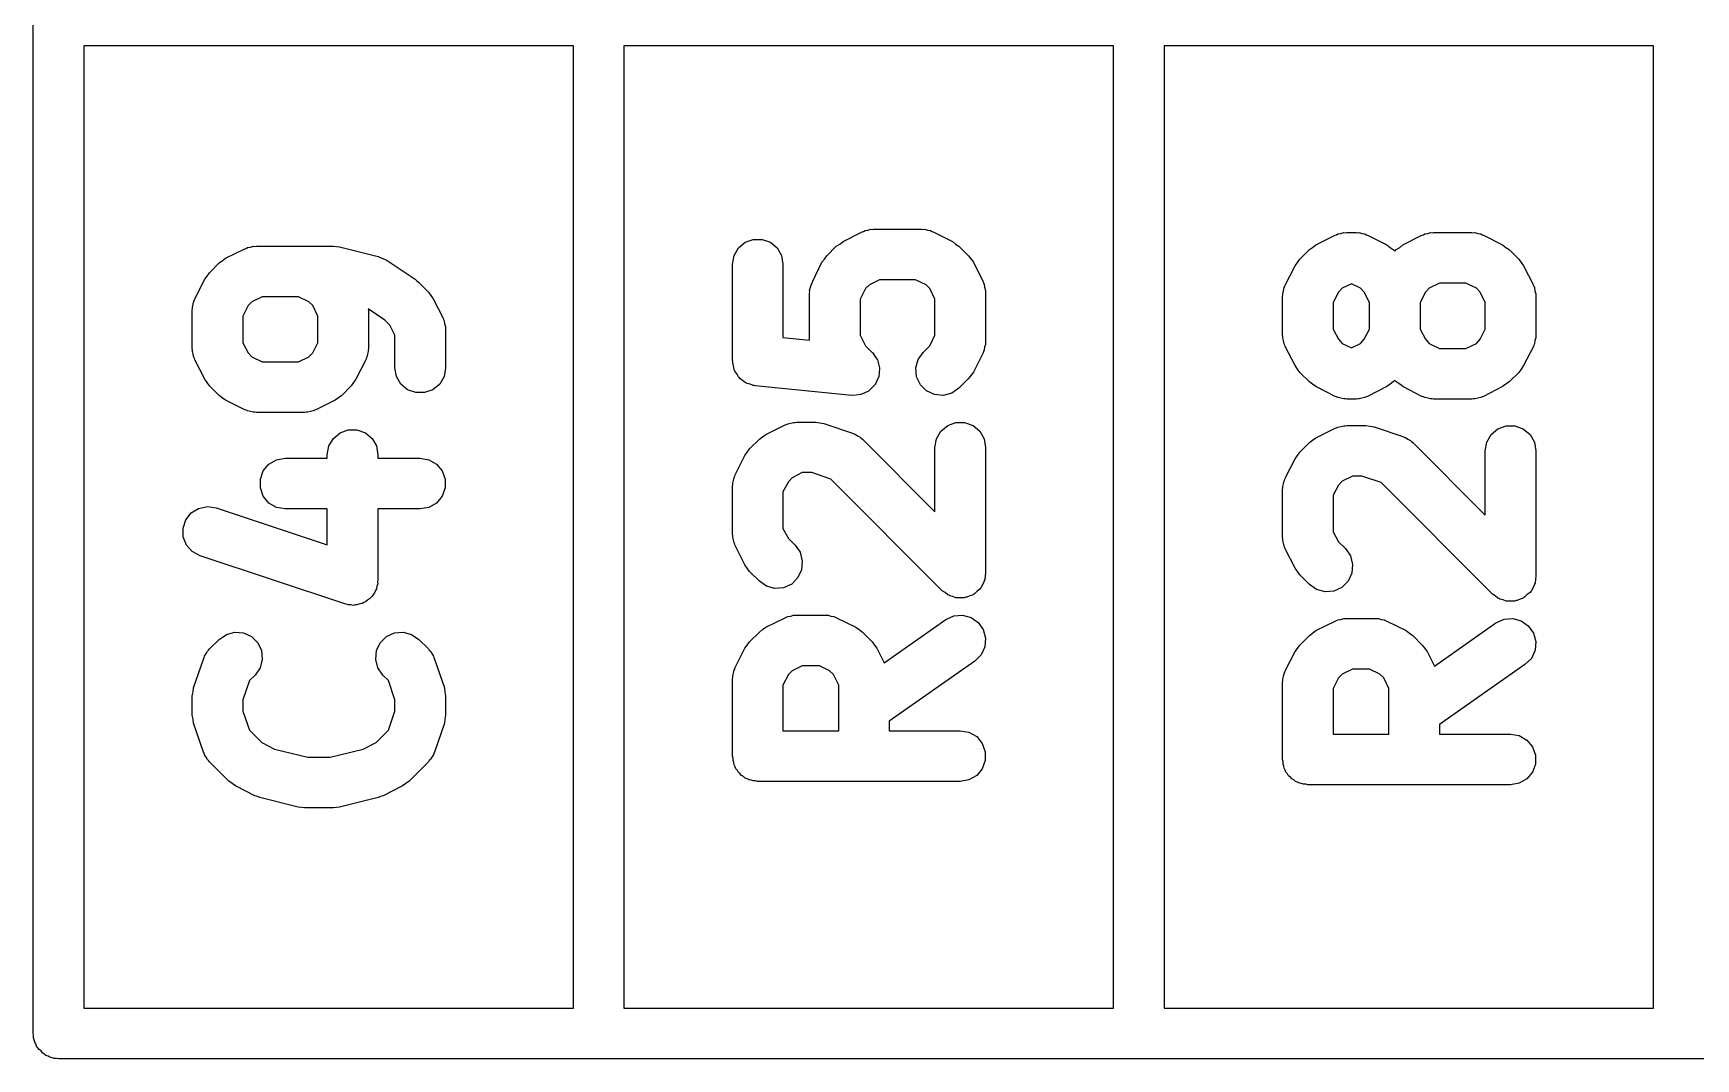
# Model space of a CAD drawing. Extents: x 10 to 287, y -200 to -10.
# Drawn here: x 180.125 to 185.05, y -108.975 to -105.938 of the extents above; entities that cross this region are included whole.
import ezdxf

# ---------------------------------------------------------------- set-up
doc = ezdxf.new("R2010")
doc.units = 0
doc.header["$MEASUREMENT"] = 0
doc.layers.add('BLACK', color=7, linetype='CONTINUOUS')

msp = doc.modelspace()

# ---------------------------------------------------------------- linework, layer by layer
at = {"layer": 'Black'}
for p, q in [((180.125, -108.9), (180.125, -105.9)), ((181.725, -105.975), (180.275, -105.975)), ((180.275, -105.975), (180.275, -108.825)), ((181.725, -108.825), (181.725, -105.975)), ((183.325, -105.975), (181.875, -105.975)), ((181.875, -105.975), (181.875, -108.825)), ((183.325, -108.825), (183.325, -105.975)), ((184.925, -105.975), (183.475, -105.975)), ((183.475, -105.975), (183.475, -108.825)), ((184.925, -108.825), (184.925, -105.975)), ((182.524, -106.554), (182.581, -106.526)), ((182.581, -106.526), (182.585, -106.525)), ((182.585, -106.525), (182.589, -106.522)), ((182.589, -106.522), (182.597, -106.521)), ((182.597, -106.521), (182.606, -106.518)), ((182.606, -106.518), (182.61, -106.519)), ((182.61, -106.519), (182.614, -106.518)), ((182.614, -106.518), (182.757, -106.518)), ((182.757, -106.518), (182.761, -106.519)), ((182.761, -106.519), (182.766, -106.518)), ((182.766, -106.518), (182.774, -106.521)), ((182.774, -106.521), (182.783, -106.522)), ((182.783, -106.522), (182.787, -106.525)), ((182.787, -106.525), (182.791, -106.526)), ((182.791, -106.526), (182.848, -106.554)), ((180.695, -106.604), (180.752, -106.576)), ((180.752, -106.576), (180.756, -106.575)), ((180.756, -106.575), (180.76, -106.572)), ((180.76, -106.572), (180.769, -106.571)), ((180.769, -106.571), (180.777, -106.568)), ((180.777, -106.568), (180.781, -106.569)), ((180.781, -106.569), (180.786, -106.568)), ((180.786, -106.568), (181.014, -106.568)), ((181.014, -106.568), (181.023, -106.569)), ((181.023, -106.569), (181.032, -106.57)), ((181.032, -106.57), (181.147, -106.599)), ((182.201, -106.596), (182.214, -106.573)), ((182.214, -106.573), (182.234, -106.556)), ((182.234, -106.556), (182.258, -106.548)), ((182.258, -106.548), (182.284, -106.548)), ((182.284, -106.548), (182.309, -106.556)), ((182.309, -106.556), (182.329, -106.573)), ((182.329, -106.573), (182.342, -106.596)), ((182.476, -106.597), (182.504, -106.568)), ((182.504, -106.568), (182.514, -106.562)), ((182.514, -106.562), (182.524, -106.554)), ((182.848, -106.554), (182.857, -106.562)), ((182.857, -106.562), (182.867, -106.568)), ((182.867, -106.568), (182.896, -106.597)), ((183.906, -106.578), (183.915, -106.572)), ((183.915, -106.572), (183.925, -106.564)), ((183.925, -106.564), (183.982, -106.536)), ((183.982, -106.536), (183.986, -106.535)), ((183.986, -106.535), (183.99, -106.532)), ((183.99, -106.532), (183.999, -106.531)), ((183.999, -106.531), (184.007, -106.528)), ((184.007, -106.528), (184.011, -106.529)), ((184.011, -106.529), (184.016, -106.528)), ((184.016, -106.528), (184.044, -106.528)), ((184.044, -106.528), (184.049, -106.529)), ((184.049, -106.529), (184.053, -106.528)), ((184.053, -106.528), (184.061, -106.531)), ((184.061, -106.531), (184.07, -106.532)), ((184.07, -106.532), (184.074, -106.535)), ((184.074, -106.535), (184.078, -106.536)), ((184.078, -106.536), (184.135, -106.564)), ((184.135, -106.564), (184.145, -106.572)), ((184.145, -106.572), (184.154, -106.578)), ((184.163, -106.578), (184.173, -106.572)), ((184.173, -106.572), (184.182, -106.564)), ((184.182, -106.564), (184.239, -106.536)), ((184.239, -106.536), (184.243, -106.535)), ((184.243, -106.535), (184.247, -106.532)), ((184.247, -106.532), (184.256, -106.531)), ((184.256, -106.531), (184.264, -106.528)), ((184.264, -106.528), (184.269, -106.529)), ((184.269, -106.529), (184.273, -106.528)), ((184.273, -106.528), (184.387, -106.528)), ((184.387, -106.528), (184.391, -106.529)), ((184.391, -106.529), (184.396, -106.528)), ((184.396, -106.528), (184.404, -106.531)), ((184.404, -106.531), (184.413, -106.532)), ((184.413, -106.532), (184.417, -106.535)), ((184.417, -106.535), (184.421, -106.536)), ((184.421, -106.536), (184.478, -106.564)), ((184.478, -106.564), (184.487, -106.572)), ((184.487, -106.572), (184.497, -106.578)), ((180.647, -106.647), (180.676, -106.618)), ((180.676, -106.618), (180.685, -106.612)), ((180.685, -106.612), (180.695, -106.604)), ((181.147, -106.599), (181.158, -106.604)), ((181.158, -106.604), (181.17, -106.609)), ((181.17, -106.609), (181.256, -106.666)), ((182.196, -106.621), (182.201, -106.596)), ((182.196, -106.907), (182.196, -106.621)), ((182.342, -106.596), (182.346, -106.621)), ((182.346, -106.621), (182.346, -106.839)), ((182.433, -106.674), (182.461, -106.616)), ((182.461, -106.616), (182.469, -106.607)), ((182.469, -106.607), (182.476, -106.597)), ((182.896, -106.597), (182.903, -106.607)), ((182.903, -106.607), (182.91, -106.616)), ((182.91, -106.616), (182.939, -106.674)), ((183.834, -106.684), (183.863, -106.626)), ((183.863, -106.626), (183.87, -106.617)), ((183.87, -106.617), (183.877, -106.607)), ((183.877, -106.607), (183.906, -106.578)), ((184.154, -106.578), (184.159, -106.583)), ((184.159, -106.583), (184.163, -106.578)), ((184.497, -106.578), (184.526, -106.607)), ((184.526, -106.607), (184.533, -106.617)), ((184.533, -106.617), (184.54, -106.626)), ((184.54, -106.626), (184.569, -106.684)), ((180.604, -106.724), (180.633, -106.666)), ((180.633, -106.666), (180.64, -106.657)), ((180.64, -106.657), (180.647, -106.647)), ((181.256, -106.666), (181.261, -106.671)), ((181.261, -106.671), (181.267, -106.676)), ((182.432, -106.678), (182.433, -106.674)), ((182.632, -106.668), (182.602, -106.683)), ((182.739, -106.668), (182.632, -106.668)), ((182.77, -106.683), (182.739, -106.668)), ((182.939, -106.674), (182.94, -106.678)), ((180.603, -106.728), (180.604, -106.724)), ((180.803, -106.718), (180.773, -106.733)), ((180.911, -106.718), (180.803, -106.718)), ((180.941, -106.733), (180.911, -106.718)), ((181.267, -106.676), (181.296, -106.704)), ((181.296, -106.704), (181.303, -106.714)), ((181.303, -106.714), (181.31, -106.724)), ((181.31, -106.724), (181.339, -106.781)), ((182.425, -106.699), (182.428, -106.69)), ((182.426, -106.703), (182.425, -106.699)), ((182.425, -106.707), (182.426, -106.703)), ((182.425, -106.847), (182.425, -106.707)), ((182.428, -106.69), (182.43, -106.681)), ((182.43, -106.681), (182.432, -106.678)), ((182.59, -106.694), (182.575, -106.725)), ((182.602, -106.683), (182.59, -106.694)), ((182.781, -106.694), (182.77, -106.683)), ((182.796, -106.725), (182.781, -106.694)), ((182.94, -106.678), (182.942, -106.681)), ((182.942, -106.681), (182.943, -106.69)), ((182.943, -106.69), (182.946, -106.699)), ((182.946, -106.699), (182.946, -106.703)), ((182.946, -106.703), (182.946, -106.707)), ((182.946, -106.707), (182.946, -106.85)), ((183.826, -106.717), (183.827, -106.713)), ((183.826, -106.831), (183.826, -106.717)), ((183.827, -106.709), (183.829, -106.7)), ((183.827, -106.713), (183.827, -106.709)), ((183.829, -106.7), (183.831, -106.691)), ((183.831, -106.691), (183.833, -106.688)), ((183.833, -106.688), (183.834, -106.684)), ((183.992, -106.704), (183.976, -106.735)), ((184.003, -106.693), (183.992, -106.704)), ((184.03, -106.68), (184.003, -106.693)), ((184.057, -106.693), (184.03, -106.68)), ((184.068, -106.704), (184.057, -106.693)), ((184.084, -106.735), (184.068, -106.704)), ((184.249, -106.704), (184.234, -106.735)), ((184.26, -106.693), (184.249, -106.704)), ((184.291, -106.678), (184.26, -106.693)), ((184.369, -106.678), (184.291, -106.678)), ((184.4, -106.693), (184.369, -106.678)), ((184.411, -106.704), (184.4, -106.693)), ((184.426, -106.735), (184.411, -106.704)), ((184.569, -106.684), (184.57, -106.688)), ((184.57, -106.688), (184.572, -106.691)), ((184.572, -106.691), (184.573, -106.7)), ((184.573, -106.7), (184.576, -106.709)), ((184.576, -106.709), (184.576, -106.713)), ((184.576, -106.713), (184.576, -106.717)), ((184.576, -106.717), (184.576, -106.831)), ((180.596, -106.757), (180.597, -106.753)), ((180.596, -106.871), (180.596, -106.757)), ((180.597, -106.749), (180.599, -106.74)), ((180.597, -106.753), (180.597, -106.749)), ((180.599, -106.74), (180.601, -106.731)), ((180.601, -106.731), (180.603, -106.728)), ((180.762, -106.744), (180.746, -106.775)), ((180.773, -106.733), (180.762, -106.744)), ((180.953, -106.744), (180.941, -106.733)), ((180.968, -106.775), (180.953, -106.744)), ((181.167, -106.787), (181.117, -106.754)), ((181.117, -106.754), (181.118, -106.757)), ((181.118, -106.757), (181.118, -106.871)), ((182.575, -106.725), (182.575, -106.832)), ((182.796, -106.832), (182.796, -106.725)), ((183.976, -106.735), (183.976, -106.814)), ((184.084, -106.814), (184.084, -106.735)), ((184.234, -106.735), (184.234, -106.814)), ((184.426, -106.814), (184.426, -106.735)), ((180.746, -106.775), (180.746, -106.854)), ((180.968, -106.854), (180.968, -106.775)), ((181.181, -106.802), (181.167, -106.787)), ((181.196, -106.832), (181.181, -106.802)), ((181.339, -106.781), (181.34, -106.785)), ((181.34, -106.785), (181.342, -106.789)), ((181.342, -106.789), (181.343, -106.797)), ((181.343, -106.797), (181.346, -106.806)), ((181.346, -106.806), (181.346, -106.81)), ((181.346, -106.81), (181.346, -106.814)), ((181.346, -106.814), (181.346, -106.929)), ((183.976, -106.814), (183.992, -106.844)), ((184.068, -106.844), (184.084, -106.814)), ((184.234, -106.814), (184.249, -106.844)), ((184.411, -106.844), (184.426, -106.814)), ((180.597, -106.876), (180.596, -106.871)), ((180.746, -106.854), (180.762, -106.884)), ((180.953, -106.884), (180.968, -106.854)), ((181.118, -106.871), (181.117, -106.876)), ((181.196, -106.929), (181.196, -106.832)), ((182.346, -106.839), (182.425, -106.847)), ((182.575, -106.832), (182.59, -106.863)), ((182.59, -106.863), (182.61, -106.883)), ((182.761, -106.883), (182.781, -106.863)), ((182.781, -106.863), (182.796, -106.832)), ((182.943, -106.867), (182.942, -106.876)), ((182.946, -106.859), (182.943, -106.867)), ((182.946, -106.85), (182.946, -106.854)), ((182.946, -106.854), (182.946, -106.859)), ((183.827, -106.836), (183.826, -106.831)), ((183.827, -106.84), (183.827, -106.836)), ((183.829, -106.848), (183.827, -106.84)), ((183.831, -106.857), (183.829, -106.848)), ((183.833, -106.861), (183.831, -106.857)), ((183.834, -106.865), (183.833, -106.861)), ((183.863, -106.922), (183.834, -106.865)), ((183.992, -106.844), (184.003, -106.856)), ((184.003, -106.856), (184.03, -106.869)), ((184.03, -106.869), (184.057, -106.856)), ((184.057, -106.856), (184.068, -106.844)), ((184.249, -106.844), (184.26, -106.856)), ((184.26, -106.856), (184.291, -106.871)), ((184.291, -106.871), (184.369, -106.871)), ((184.369, -106.871), (184.4, -106.856)), ((184.4, -106.856), (184.411, -106.844)), ((184.569, -106.865), (184.54, -106.922)), ((184.57, -106.861), (184.569, -106.865)), ((184.572, -106.857), (184.57, -106.861)), ((184.573, -106.848), (184.572, -106.857)), ((184.576, -106.84), (184.573, -106.848)), ((184.576, -106.831), (184.576, -106.836)), ((184.576, -106.836), (184.576, -106.84)), ((180.597, -106.88), (180.597, -106.876)), ((180.599, -106.888), (180.597, -106.88)), ((180.601, -106.897), (180.599, -106.888)), ((180.603, -106.901), (180.601, -106.897)), ((180.604, -106.905), (180.603, -106.901)), ((180.633, -106.962), (180.604, -106.905)), ((180.762, -106.884), (180.773, -106.896)), ((180.773, -106.896), (180.803, -106.911)), ((180.803, -106.911), (180.911, -106.911)), ((180.911, -106.911), (180.941, -106.896)), ((180.941, -106.896), (180.953, -106.884)), ((181.11, -106.905), (181.081, -106.962)), ((181.111, -106.901), (181.11, -106.905)), ((181.113, -106.897), (181.111, -106.901)), ((181.115, -106.888), (181.113, -106.897)), ((181.117, -106.88), (181.115, -106.888)), ((181.117, -106.876), (181.117, -106.88)), ((182.197, -106.91), (182.196, -106.907)), ((182.197, -106.913), (182.197, -106.91)), ((182.199, -106.923), (182.197, -106.913)), ((182.61, -106.883), (182.61, -106.883)), ((182.61, -106.883), (182.611, -106.883)), ((182.611, -106.883), (182.618, -106.894)), ((182.618, -106.894), (182.625, -106.904)), ((182.625, -106.904), (182.625, -106.904)), ((182.625, -106.904), (182.626, -106.905)), ((182.626, -106.905), (182.629, -106.917)), ((182.629, -106.917), (182.632, -106.929)), ((182.74, -106.929), (182.746, -106.904)), ((182.746, -106.904), (182.761, -106.883)), ((182.939, -106.884), (182.91, -106.941)), ((182.94, -106.879), (182.939, -106.884)), ((182.942, -106.876), (182.94, -106.879)), ((180.64, -106.972), (180.633, -106.962)), ((181.081, -106.962), (181.074, -106.972)), ((181.201, -106.954), (181.196, -106.929)), ((181.214, -106.977), (181.201, -106.954)), ((181.342, -106.954), (181.329, -106.977)), ((181.346, -106.929), (181.342, -106.954)), ((182.201, -106.933), (182.199, -106.923)), ((182.202, -106.935), (182.201, -106.933)), ((182.203, -106.938), (182.202, -106.935)), ((182.209, -106.946), (182.203, -106.938)), ((182.214, -106.955), (182.209, -106.946)), ((182.216, -106.957), (182.214, -106.955)), ((182.218, -106.96), (182.216, -106.957)), ((182.226, -106.966), (182.218, -106.96)), ((182.234, -106.972), (182.226, -106.966)), ((182.624, -106.967), (182.619, -106.979)), ((182.629, -106.956), (182.624, -106.967)), ((182.63, -106.955), (182.629, -106.956)), ((182.629, -106.956), (182.629, -106.956)), ((182.631, -106.943), (182.63, -106.955)), ((182.632, -106.93), (182.631, -106.943)), ((182.632, -106.929), (182.632, -106.93)), ((182.632, -106.93), (182.632, -106.93)), ((182.742, -106.955), (182.74, -106.929)), ((182.753, -106.979), (182.742, -106.955)), ((182.896, -106.96), (182.867, -106.989)), ((182.903, -106.95), (182.896, -106.96)), ((182.91, -106.941), (182.903, -106.95)), ((183.87, -106.932), (183.863, -106.922)), ((183.877, -106.942), (183.87, -106.932)), ((183.906, -106.97), (183.877, -106.942)), ((183.915, -106.977), (183.906, -106.97)), ((184.154, -106.97), (184.145, -106.977)), ((184.159, -106.966), (184.154, -106.97)), ((184.163, -106.97), (184.159, -106.966)), ((184.173, -106.977), (184.163, -106.97)), ((184.497, -106.97), (184.487, -106.977)), ((184.526, -106.942), (184.497, -106.97)), ((184.533, -106.932), (184.526, -106.942)), ((184.54, -106.922), (184.533, -106.932)), ((180.647, -106.982), (180.64, -106.972)), ((180.676, -107.01), (180.647, -106.982)), ((180.685, -107.017), (180.676, -107.01)), ((180.695, -107.024), (180.685, -107.017)), ((181.029, -107.017), (181.019, -107.024)), ((181.039, -107.01), (181.029, -107.017)), ((181.067, -106.982), (181.039, -107.01)), ((181.074, -106.972), (181.067, -106.982)), ((181.234, -106.994), (181.214, -106.977)), ((181.258, -107.002), (181.234, -106.994)), ((181.284, -107.002), (181.258, -107.002)), ((181.309, -106.994), (181.284, -107.002)), ((181.329, -106.977), (181.309, -106.994)), ((182.237, -106.973), (182.234, -106.972)), ((182.239, -106.975), (182.237, -106.973)), ((182.249, -106.977), (182.239, -106.975)), ((182.258, -106.981), (182.249, -106.977)), ((182.261, -106.981), (182.258, -106.981)), ((182.264, -106.982), (182.261, -106.981)), ((182.55, -107.01), (182.264, -106.982)), ((182.551, -107.01), (182.55, -107.01)), ((182.55, -107.01), (182.55, -107.01)), ((182.563, -107.009), (182.551, -107.01)), ((182.576, -107.008), (182.563, -107.009)), ((182.577, -107.008), (182.576, -107.008)), ((182.576, -107.008), (182.576, -107.008)), ((182.588, -107.003), (182.577, -107.008)), ((182.599, -106.998), (182.588, -107.003)), ((182.6, -106.997), (182.599, -106.998)), ((182.609, -106.988), (182.6, -106.997)), ((182.6, -106.997), (182.6, -106.997)), ((182.618, -106.979), (182.609, -106.988)), ((182.619, -106.979), (182.618, -106.979)), ((182.618, -106.979), (182.618, -106.979)), ((182.771, -106.997), (182.753, -106.979)), ((182.795, -107.008), (182.771, -106.997)), ((182.821, -107.01), (182.795, -107.008)), ((182.846, -107.004), (182.821, -107.01)), ((182.867, -106.989), (182.846, -107.004)), ((183.925, -106.984), (183.915, -106.977)), ((183.982, -107.013), (183.925, -106.984)), ((183.986, -107.014), (183.982, -107.013)), ((183.99, -107.016), (183.986, -107.014)), ((183.999, -107.018), (183.99, -107.016)), ((184.007, -107.02), (183.999, -107.018)), ((184.011, -107.02), (184.007, -107.02)), ((184.016, -107.021), (184.011, -107.02)), ((184.049, -107.02), (184.044, -107.021)), ((184.053, -107.02), (184.049, -107.02)), ((184.061, -107.018), (184.053, -107.02)), ((184.07, -107.016), (184.061, -107.018)), ((184.074, -107.014), (184.07, -107.016)), ((184.078, -107.013), (184.074, -107.014)), ((184.135, -106.984), (184.078, -107.013)), ((184.145, -106.977), (184.135, -106.984)), ((184.182, -106.984), (184.173, -106.977)), ((184.239, -107.013), (184.182, -106.984)), ((184.243, -107.014), (184.239, -107.013)), ((184.247, -107.016), (184.243, -107.014)), ((184.256, -107.018), (184.247, -107.016)), ((184.264, -107.02), (184.256, -107.018)), ((184.269, -107.02), (184.264, -107.02)), ((184.273, -107.021), (184.269, -107.02)), ((184.391, -107.02), (184.387, -107.021)), ((184.396, -107.02), (184.391, -107.02)), ((184.404, -107.018), (184.396, -107.02)), ((184.413, -107.016), (184.404, -107.018)), ((184.417, -107.014), (184.413, -107.016)), ((184.421, -107.013), (184.417, -107.014)), ((184.478, -106.984), (184.421, -107.013)), ((184.487, -106.977), (184.478, -106.984)), ((180.752, -107.053), (180.695, -107.024)), ((180.756, -107.054), (180.752, -107.053)), ((180.76, -107.056), (180.756, -107.054)), ((180.769, -107.058), (180.76, -107.056)), ((180.777, -107.06), (180.769, -107.058)), ((180.781, -107.06), (180.777, -107.06)), ((180.786, -107.061), (180.781, -107.06)), ((180.929, -107.061), (180.786, -107.061)), ((180.933, -107.06), (180.929, -107.061)), ((180.937, -107.06), (180.933, -107.06)), ((180.946, -107.058), (180.937, -107.06)), ((180.954, -107.056), (180.946, -107.058)), ((180.958, -107.054), (180.954, -107.056)), ((180.962, -107.053), (180.958, -107.054)), ((181.019, -107.024), (180.962, -107.053)), ((184.044, -107.021), (184.016, -107.021)), ((184.387, -107.021), (184.273, -107.021)), ((181.034, -107.121), (181.058, -107.112)), ((181.058, -107.112), (181.084, -107.112)), ((181.084, -107.112), (181.109, -107.121)), ((182.295, -107.126), (182.352, -107.097)), ((182.352, -107.097), (182.356, -107.096)), ((182.356, -107.096), (182.36, -107.094)), ((182.36, -107.094), (182.369, -107.092)), ((182.369, -107.092), (182.377, -107.09)), ((182.377, -107.09), (182.381, -107.09)), ((182.381, -107.09), (182.386, -107.089)), ((182.386, -107.089), (182.443, -107.089)), ((182.443, -107.089), (182.455, -107.091)), ((182.455, -107.091), (182.467, -107.093)), ((182.467, -107.093), (182.552, -107.122)), ((182.801, -107.139), (182.814, -107.116)), ((182.814, -107.116), (182.834, -107.099)), ((182.834, -107.099), (182.858, -107.09)), ((182.858, -107.09), (182.884, -107.09)), ((182.884, -107.09), (182.909, -107.099)), ((182.909, -107.099), (182.929, -107.116)), ((182.929, -107.116), (182.942, -107.139)), ((183.925, -107.136), (183.982, -107.107)), ((183.982, -107.107), (183.986, -107.106)), ((183.986, -107.106), (183.99, -107.104)), ((183.99, -107.104), (183.999, -107.102)), ((183.999, -107.102), (184.007, -107.1)), ((184.007, -107.1), (184.011, -107.1)), ((184.011, -107.1), (184.016, -107.099)), ((184.016, -107.099), (184.073, -107.099)), ((184.073, -107.099), (184.085, -107.101)), ((184.085, -107.101), (184.097, -107.103)), ((184.097, -107.103), (184.182, -107.132)), ((184.444, -107.126), (184.464, -107.109)), ((184.464, -107.109), (184.488, -107.1)), ((184.488, -107.1), (184.514, -107.1)), ((184.514, -107.1), (184.539, -107.109)), ((184.539, -107.109), (184.559, -107.126)), ((180.996, -107.186), (181.001, -107.16)), ((181.001, -107.16), (181.014, -107.138)), ((181.014, -107.138), (181.034, -107.121)), ((181.109, -107.121), (181.129, -107.138)), ((181.129, -107.138), (181.142, -107.16)), ((181.142, -107.16), (181.146, -107.186)), ((182.24, -107.178), (182.247, -107.168)), ((182.247, -107.168), (182.276, -107.14)), ((182.276, -107.14), (182.285, -107.133)), ((182.285, -107.133), (182.295, -107.126)), ((182.552, -107.122), (182.556, -107.124)), ((182.556, -107.124), (182.56, -107.125)), ((182.56, -107.125), (182.567, -107.13)), ((182.567, -107.13), (182.575, -107.134)), ((182.575, -107.134), (182.578, -107.137)), ((182.578, -107.137), (182.582, -107.14)), ((182.582, -107.14), (182.796, -107.355)), ((182.796, -107.164), (182.801, -107.139)), ((182.796, -107.355), (182.796, -107.164)), ((182.942, -107.139), (182.946, -107.164)), ((182.946, -107.164), (182.946, -107.536)), ((183.877, -107.178), (183.906, -107.15)), ((183.906, -107.15), (183.915, -107.143)), ((183.915, -107.143), (183.925, -107.136)), ((184.182, -107.132), (184.186, -107.134)), ((184.186, -107.134), (184.19, -107.135)), ((184.19, -107.135), (184.197, -107.14)), ((184.197, -107.14), (184.205, -107.144)), ((184.205, -107.144), (184.208, -107.147)), ((184.208, -107.147), (184.212, -107.15)), ((184.212, -107.15), (184.426, -107.365)), ((184.426, -107.174), (184.431, -107.149)), ((184.431, -107.149), (184.444, -107.126)), ((184.559, -107.126), (184.572, -107.149)), ((184.572, -107.149), (184.576, -107.174)), ((180.806, -107.234), (180.823, -107.214)), ((180.823, -107.214), (180.846, -107.201)), ((180.846, -107.201), (180.871, -107.196)), ((180.871, -107.196), (180.996, -107.196)), ((180.996, -107.196), (180.996, -107.186)), ((181.146, -107.186), (181.146, -107.196)), ((181.146, -107.196), (181.271, -107.196)), ((181.271, -107.196), (181.297, -107.201)), ((181.297, -107.201), (181.32, -107.214)), ((181.32, -107.214), (181.336, -107.234)), ((182.204, -107.245), (182.233, -107.188)), ((182.233, -107.188), (182.24, -107.178)), ((183.834, -107.255), (183.863, -107.198)), ((183.863, -107.198), (183.87, -107.188)), ((183.87, -107.188), (183.877, -107.178)), ((184.426, -107.365), (184.426, -107.174)), ((184.576, -107.174), (184.576, -107.546)), ((180.798, -107.258), (180.806, -107.234)), ((180.798, -107.284), (180.798, -107.258)), ((181.336, -107.234), (181.345, -107.258)), ((181.345, -107.258), (181.345, -107.284)), ((182.197, -107.27), (182.199, -107.262)), ((182.199, -107.262), (182.201, -107.253)), ((182.201, -107.253), (182.203, -107.249)), ((182.203, -107.249), (182.204, -107.245)), ((182.362, -107.266), (182.346, -107.296)), ((182.373, -107.254), (182.362, -107.266)), ((182.403, -107.239), (182.373, -107.254)), ((182.431, -107.239), (182.403, -107.239)), ((182.488, -107.258), (182.431, -107.239)), ((182.818, -107.589), (182.488, -107.258)), ((183.829, -107.272), (183.831, -107.263)), ((183.831, -107.263), (183.833, -107.259)), ((183.833, -107.259), (183.834, -107.255)), ((184.003, -107.264), (183.992, -107.276)), ((184.033, -107.249), (184.003, -107.264)), ((184.061, -107.249), (184.033, -107.249)), ((184.118, -107.268), (184.061, -107.249)), ((180.806, -107.309), (180.798, -107.284)), ((180.823, -107.329), (180.806, -107.309)), ((181.336, -107.309), (181.32, -107.329)), ((181.345, -107.284), (181.336, -107.309)), ((182.196, -107.279), (182.197, -107.274)), ((182.196, -107.421), (182.196, -107.279)), ((182.197, -107.274), (182.197, -107.27)), ((182.346, -107.296), (182.346, -107.404)), ((183.826, -107.289), (183.827, -107.284)), ((183.826, -107.431), (183.826, -107.289)), ((183.827, -107.28), (183.829, -107.272)), ((183.827, -107.284), (183.827, -107.28)), ((183.992, -107.276), (183.976, -107.306)), ((183.976, -107.306), (183.976, -107.414)), ((184.448, -107.599), (184.118, -107.268)), ((180.577, -107.379), (180.593, -107.358)), ((180.593, -107.358), (180.615, -107.345)), ((180.615, -107.345), (180.641, -107.339)), ((180.641, -107.339), (180.667, -107.343)), ((180.667, -107.343), (180.996, -107.453)), ((180.846, -107.342), (180.823, -107.329)), ((180.871, -107.346), (180.846, -107.342)), ((180.996, -107.346), (180.871, -107.346)), ((180.996, -107.453), (180.996, -107.346)), ((181.271, -107.346), (181.146, -107.346)), ((181.146, -107.346), (181.146, -107.557)), ((181.297, -107.342), (181.271, -107.346)), ((181.32, -107.329), (181.297, -107.342)), ((180.569, -107.403), (180.577, -107.379)), ((180.569, -107.429), (180.569, -107.403)), ((182.346, -107.404), (182.362, -107.434)), ((183.976, -107.414), (183.992, -107.444)), ((180.579, -107.454), (180.569, -107.429)), ((180.596, -107.473), (180.579, -107.454)), ((182.197, -107.426), (182.196, -107.421)), ((182.197, -107.43), (182.197, -107.426)), ((182.199, -107.438), (182.197, -107.43)), ((182.201, -107.447), (182.199, -107.438)), ((182.203, -107.451), (182.201, -107.447)), ((182.204, -107.455), (182.203, -107.451)), ((182.233, -107.512), (182.204, -107.455)), ((182.362, -107.434), (182.382, -107.454)), ((182.382, -107.454), (182.397, -107.475)), ((183.827, -107.436), (183.826, -107.431)), ((183.827, -107.44), (183.827, -107.436)), ((183.829, -107.448), (183.827, -107.44)), ((183.831, -107.457), (183.829, -107.448)), ((183.833, -107.461), (183.831, -107.457)), ((183.834, -107.465), (183.833, -107.461)), ((183.992, -107.444), (184.012, -107.464)), ((180.619, -107.485), (180.596, -107.473)), ((181.048, -107.628), (180.619, -107.485)), ((182.24, -107.522), (182.233, -107.512)), ((182.397, -107.475), (182.403, -107.501)), ((182.403, -107.501), (182.401, -107.527)), ((183.863, -107.522), (183.834, -107.465)), ((184.012, -107.464), (184.027, -107.485)), ((184.027, -107.485), (184.033, -107.511)), ((184.033, -107.511), (184.031, -107.537)), ((181.146, -107.557), (181.145, -107.563)), ((182.247, -107.532), (182.24, -107.522)), ((182.276, -107.56), (182.247, -107.532)), ((182.297, -107.575), (182.276, -107.56)), ((182.39, -107.55), (182.372, -107.569)), ((182.401, -107.527), (182.39, -107.55)), ((182.942, -107.561), (182.937, -107.57)), ((182.944, -107.555), (182.942, -107.558)), ((182.942, -107.558), (182.942, -107.561)), ((182.945, -107.545), (182.944, -107.555)), ((182.946, -107.536), (182.945, -107.545)), ((183.87, -107.532), (183.863, -107.522)), ((183.877, -107.542), (183.87, -107.532)), ((183.906, -107.57), (183.877, -107.542)), ((184.02, -107.56), (184.002, -107.579)), ((184.031, -107.537), (184.02, -107.56)), ((184.575, -107.555), (184.574, -107.565)), ((184.576, -107.546), (184.575, -107.555)), ((181.125, -107.609), (181.121, -107.613)), ((181.129, -107.605), (181.125, -107.609)), ((181.133, -107.599), (181.129, -107.605)), ((181.137, -107.593), (181.133, -107.599)), ((181.139, -107.588), (181.137, -107.593)), ((181.142, -107.583), (181.139, -107.588)), ((181.143, -107.575), (181.142, -107.583)), ((181.146, -107.568), (181.143, -107.575)), ((181.145, -107.563), (181.146, -107.568)), ((182.322, -107.582), (182.297, -107.575)), ((182.348, -107.58), (182.322, -107.582)), ((182.372, -107.569), (182.348, -107.58)), ((182.826, -107.594), (182.818, -107.589)), ((182.834, -107.601), (182.826, -107.594)), ((182.837, -107.602), (182.834, -107.601)), ((182.84, -107.604), (182.837, -107.602)), ((182.849, -107.606), (182.84, -107.604)), ((182.858, -107.61), (182.849, -107.606)), ((182.862, -107.61), (182.858, -107.61)), ((182.865, -107.61), (182.862, -107.61)), ((182.875, -107.61), (182.865, -107.61)), ((182.884, -107.61), (182.875, -107.61)), ((182.888, -107.608), (182.884, -107.61)), ((182.891, -107.608), (182.888, -107.608)), ((182.9, -107.604), (182.891, -107.608)), ((182.909, -107.601), (182.9, -107.604)), ((182.911, -107.599), (182.909, -107.601)), ((182.914, -107.597), (182.911, -107.599)), ((182.921, -107.59), (182.914, -107.597)), ((182.929, -107.584), (182.921, -107.59)), ((182.931, -107.581), (182.929, -107.584)), ((182.933, -107.579), (182.931, -107.581)), ((182.937, -107.57), (182.933, -107.579)), ((183.927, -107.585), (183.906, -107.57)), ((183.952, -107.592), (183.927, -107.585)), ((183.978, -107.59), (183.952, -107.592)), ((184.002, -107.579), (183.978, -107.59)), ((184.456, -107.604), (184.448, -107.599)), ((184.464, -107.611), (184.456, -107.604)), ((184.467, -107.612), (184.464, -107.611)), ((184.539, -107.611), (184.53, -107.614)), ((184.541, -107.609), (184.539, -107.611)), ((184.544, -107.607), (184.541, -107.609)), ((184.551, -107.6), (184.544, -107.607)), ((184.559, -107.594), (184.551, -107.6)), ((184.561, -107.591), (184.559, -107.594)), ((184.563, -107.589), (184.561, -107.591)), ((184.567, -107.58), (184.563, -107.589)), ((184.572, -107.571), (184.567, -107.58)), ((184.574, -107.565), (184.572, -107.568)), ((184.572, -107.568), (184.572, -107.571)), ((181.053, -107.629), (181.048, -107.628)), ((181.058, -107.631), (181.053, -107.629)), ((181.066, -107.631), (181.058, -107.631)), ((181.073, -107.632), (181.066, -107.631)), ((181.079, -107.631), (181.073, -107.632)), ((181.084, -107.631), (181.079, -107.631)), ((181.092, -107.628), (181.084, -107.631)), ((181.099, -107.627), (181.092, -107.628)), ((181.104, -107.624), (181.099, -107.627)), ((181.109, -107.622), (181.104, -107.624)), ((181.115, -107.617), (181.109, -107.622)), ((181.121, -107.613), (181.115, -107.617)), ((184.47, -107.614), (184.467, -107.612)), ((184.479, -107.616), (184.47, -107.614)), ((184.488, -107.62), (184.479, -107.616)), ((184.492, -107.62), (184.488, -107.62)), ((184.495, -107.62), (184.492, -107.62)), ((184.505, -107.62), (184.495, -107.62)), ((184.514, -107.62), (184.505, -107.62)), ((184.518, -107.618), (184.514, -107.62)), ((184.521, -107.618), (184.518, -107.618)), ((184.53, -107.614), (184.521, -107.618)), ((182.276, -107.711), (182.285, -107.704)), ((182.285, -107.704), (182.295, -107.697)), ((182.295, -107.697), (182.352, -107.669)), ((182.352, -107.669), (182.356, -107.667)), ((182.356, -107.667), (182.36, -107.665)), ((182.36, -107.665), (182.369, -107.664)), ((182.369, -107.664), (182.377, -107.661)), ((182.377, -107.661), (182.381, -107.661)), ((182.381, -107.661), (182.386, -107.661)), ((182.386, -107.661), (182.471, -107.661)), ((182.471, -107.661), (182.476, -107.661)), ((182.476, -107.661), (182.48, -107.661)), ((182.48, -107.661), (182.488, -107.664)), ((182.488, -107.664), (182.497, -107.665)), ((182.497, -107.665), (182.501, -107.667)), ((182.501, -107.667), (182.505, -107.669)), ((182.505, -107.669), (182.562, -107.697)), ((182.562, -107.697), (182.572, -107.704)), ((182.572, -107.704), (182.582, -107.711)), ((182.646, -107.802), (182.828, -107.674)), ((182.828, -107.674), (182.852, -107.663)), ((182.852, -107.663), (182.878, -107.661)), ((182.878, -107.661), (182.903, -107.668)), ((182.903, -107.668), (182.924, -107.683)), ((182.924, -107.683), (182.939, -107.704)), ((182.939, -107.704), (182.946, -107.729)), ((183.915, -107.714), (183.925, -107.707)), ((183.925, -107.707), (183.982, -107.679)), ((183.982, -107.679), (183.986, -107.677)), ((183.986, -107.677), (183.99, -107.675)), ((183.99, -107.675), (183.999, -107.674)), ((183.999, -107.674), (184.007, -107.671)), ((184.007, -107.671), (184.011, -107.671)), ((184.011, -107.671), (184.016, -107.671)), ((184.016, -107.671), (184.101, -107.671)), ((184.101, -107.671), (184.106, -107.671)), ((184.106, -107.671), (184.11, -107.671)), ((184.11, -107.671), (184.118, -107.674)), ((184.118, -107.674), (184.127, -107.675)), ((184.127, -107.675), (184.131, -107.677)), ((184.131, -107.677), (184.135, -107.679)), ((184.135, -107.679), (184.192, -107.707)), ((184.192, -107.707), (184.202, -107.714)), ((184.276, -107.812), (184.458, -107.684)), ((184.458, -107.684), (184.482, -107.673)), ((184.482, -107.673), (184.508, -107.671)), ((184.508, -107.671), (184.533, -107.678)), ((184.533, -107.678), (184.554, -107.693)), ((184.554, -107.693), (184.569, -107.714)), ((180.647, -107.761), (180.676, -107.733)), ((180.676, -107.733), (180.697, -107.718)), ((180.697, -107.718), (180.722, -107.711)), ((180.722, -107.711), (180.748, -107.713)), ((180.748, -107.713), (180.772, -107.724)), ((180.772, -107.724), (180.79, -107.743)), ((180.79, -107.743), (180.801, -107.766)), ((181.142, -107.766), (181.153, -107.743)), ((181.153, -107.743), (181.171, -107.724)), ((181.171, -107.724), (181.195, -107.713)), ((181.195, -107.713), (181.221, -107.711)), ((181.221, -107.711), (181.246, -107.718)), ((181.246, -107.718), (181.267, -107.733)), ((181.267, -107.733), (181.296, -107.761)), ((182.204, -107.816), (182.233, -107.759)), ((182.233, -107.759), (182.24, -107.75)), ((182.24, -107.75), (182.247, -107.74)), ((182.247, -107.74), (182.276, -107.711)), ((182.582, -107.711), (182.61, -107.74)), ((182.61, -107.74), (182.617, -107.75)), ((182.617, -107.75), (182.624, -107.759)), ((182.624, -107.759), (182.646, -107.802)), ((182.944, -107.755), (182.933, -107.779)), ((182.946, -107.729), (182.944, -107.755)), ((183.87, -107.76), (183.877, -107.75)), ((183.877, -107.75), (183.906, -107.721)), ((183.906, -107.721), (183.915, -107.714)), ((184.202, -107.714), (184.212, -107.721)), ((184.212, -107.721), (184.24, -107.75)), ((184.24, -107.75), (184.247, -107.76)), ((184.569, -107.714), (184.576, -107.739)), ((184.576, -107.739), (184.574, -107.765)), ((180.6, -107.876), (180.629, -107.791)), ((180.629, -107.791), (180.631, -107.787)), ((180.631, -107.787), (180.632, -107.783)), ((180.632, -107.783), (180.637, -107.775)), ((180.637, -107.775), (180.641, -107.768)), ((180.641, -107.768), (180.644, -107.765)), ((180.644, -107.765), (180.647, -107.761)), ((180.803, -107.792), (180.797, -107.817)), ((180.801, -107.766), (180.803, -107.792)), ((181.14, -107.792), (181.142, -107.766)), ((181.146, -107.817), (181.14, -107.792)), ((181.296, -107.761), (181.298, -107.765)), ((181.298, -107.765), (181.302, -107.768)), ((181.302, -107.768), (181.306, -107.775)), ((181.306, -107.775), (181.311, -107.783)), ((181.311, -107.783), (181.312, -107.787)), ((181.312, -107.787), (181.314, -107.791)), ((181.314, -107.791), (181.343, -107.876)), ((182.914, -107.797), (182.661, -107.975)), ((182.933, -107.779), (182.914, -107.797)), ((183.834, -107.826), (183.863, -107.769)), ((183.863, -107.769), (183.87, -107.76)), ((184.247, -107.76), (184.254, -107.769)), ((184.254, -107.769), (184.276, -107.812)), ((184.544, -107.807), (184.291, -107.985)), ((184.563, -107.789), (184.544, -107.807)), ((184.574, -107.765), (184.563, -107.789)), ((180.766, -107.855), (180.746, -107.912)), ((180.782, -107.839), (180.766, -107.855)), ((180.797, -107.817), (180.782, -107.839)), ((181.161, -107.839), (181.146, -107.817)), ((181.177, -107.855), (181.161, -107.839)), ((181.196, -107.912), (181.177, -107.855)), ((182.196, -107.85), (182.197, -107.846)), ((182.196, -108.079), (182.196, -107.85)), ((182.197, -107.841), (182.199, -107.833)), ((182.197, -107.846), (182.197, -107.841)), ((182.199, -107.833), (182.201, -107.824)), ((182.201, -107.824), (182.203, -107.821)), ((182.203, -107.821), (182.204, -107.816)), ((182.362, -107.837), (182.346, -107.868)), ((182.373, -107.826), (182.362, -107.837)), ((182.403, -107.811), (182.373, -107.826)), ((182.454, -107.811), (182.403, -107.811)), ((182.484, -107.826), (182.454, -107.811)), ((182.496, -107.837), (182.484, -107.826)), ((182.511, -107.868), (182.496, -107.837)), ((183.826, -107.86), (183.827, -107.856)), ((183.827, -107.851), (183.829, -107.843)), ((183.827, -107.856), (183.827, -107.851)), ((183.829, -107.843), (183.831, -107.834)), ((183.831, -107.834), (183.833, -107.831)), ((183.833, -107.831), (183.834, -107.826)), ((183.992, -107.847), (183.976, -107.878)), ((184.003, -107.836), (183.992, -107.847)), ((184.033, -107.821), (184.003, -107.836)), ((184.084, -107.821), (184.033, -107.821)), ((184.114, -107.836), (184.084, -107.821)), ((184.126, -107.847), (184.114, -107.836)), ((184.141, -107.878), (184.126, -107.847)), ((180.596, -107.9), (180.599, -107.888)), ((180.596, -107.957), (180.596, -107.9)), ((180.599, -107.888), (180.6, -107.876)), ((181.343, -107.876), (181.344, -107.888)), ((181.344, -107.888), (181.346, -107.9)), ((181.346, -107.9), (181.346, -107.957)), ((182.346, -107.868), (182.346, -108.004)), ((182.511, -108.004), (182.511, -107.868)), ((183.826, -108.089), (183.826, -107.86)), ((183.976, -107.878), (183.976, -108.014)), ((184.141, -108.014), (184.141, -107.878)), ((180.746, -107.912), (180.746, -107.945)), ((180.746, -107.945), (180.766, -108.002)), ((181.177, -108.002), (181.196, -107.945)), ((181.196, -107.945), (181.196, -107.912)), ((180.599, -107.969), (180.596, -107.957)), ((180.6, -107.981), (180.599, -107.969)), ((180.629, -108.067), (180.6, -107.981)), ((180.766, -108.002), (180.802, -108.038)), ((181.141, -108.038), (181.177, -108.002)), ((181.343, -107.981), (181.314, -108.067)), ((181.344, -107.969), (181.343, -107.981)), ((181.346, -107.957), (181.344, -107.969)), ((182.346, -108.004), (182.511, -108.004)), ((182.661, -107.975), (182.661, -108.004)), ((182.661, -108.004), (182.871, -108.004)), ((182.871, -108.004), (182.897, -108.008)), ((184.291, -107.985), (184.291, -108.014)), ((180.802, -108.038), (180.84, -108.058)), ((181.102, -108.058), (181.141, -108.038)), ((182.897, -108.008), (182.92, -108.021)), ((182.92, -108.021), (182.936, -108.041)), ((182.936, -108.041), (182.945, -108.066)), ((183.976, -108.014), (184.141, -108.014)), ((184.291, -108.014), (184.501, -108.014)), ((184.501, -108.014), (184.527, -108.018)), ((184.527, -108.018), (184.55, -108.031)), ((184.55, -108.031), (184.566, -108.051)), ((184.566, -108.051), (184.575, -108.076)), ((180.631, -108.07), (180.629, -108.067)), ((180.632, -108.075), (180.631, -108.07)), ((180.637, -108.082), (180.632, -108.075)), ((180.641, -108.089), (180.637, -108.082)), ((180.644, -108.092), (180.641, -108.089)), ((180.647, -108.096), (180.644, -108.092)), ((180.704, -108.153), (180.647, -108.096)), ((180.84, -108.058), (180.938, -108.082)), ((180.938, -108.082), (181.005, -108.082)), ((181.005, -108.082), (181.102, -108.058)), ((181.296, -108.096), (181.239, -108.153)), ((181.298, -108.092), (181.296, -108.096)), ((181.302, -108.089), (181.298, -108.092)), ((181.306, -108.082), (181.302, -108.089)), ((181.311, -108.075), (181.306, -108.082)), ((181.312, -108.07), (181.311, -108.075)), ((181.314, -108.067), (181.312, -108.07)), ((182.198, -108.085), (182.196, -108.079)), ((182.198, -108.092), (182.198, -108.085)), ((182.2, -108.098), (182.198, -108.092)), ((182.201, -108.104), (182.2, -108.098)), ((182.945, -108.092), (182.936, -108.116)), ((182.945, -108.066), (182.945, -108.092)), ((183.828, -108.095), (183.826, -108.089)), ((183.828, -108.102), (183.828, -108.095)), ((183.83, -108.108), (183.828, -108.102)), ((184.575, -108.102), (184.566, -108.126)), ((184.575, -108.076), (184.575, -108.102)), ((180.714, -108.16), (180.704, -108.153)), ((181.239, -108.153), (181.229, -108.16)), ((182.204, -108.11), (182.201, -108.104)), ((182.206, -108.116), (182.204, -108.11)), ((182.211, -108.121), (182.206, -108.116)), ((182.214, -108.127), (182.211, -108.121)), ((182.219, -108.131), (182.214, -108.127)), ((182.223, -108.136), (182.219, -108.131)), ((182.229, -108.139), (182.223, -108.136)), ((182.234, -108.144), (182.229, -108.139)), ((182.24, -108.146), (182.234, -108.144)), ((182.246, -108.149), (182.24, -108.146)), ((182.252, -108.15), (182.246, -108.149)), ((182.258, -108.152), (182.252, -108.15)), ((182.265, -108.152), (182.258, -108.152)), ((182.271, -108.154), (182.265, -108.152)), ((182.897, -108.149), (182.871, -108.154)), ((182.92, -108.136), (182.897, -108.149)), ((182.936, -108.116), (182.92, -108.136)), ((183.831, -108.114), (183.83, -108.108)), ((183.834, -108.12), (183.831, -108.114)), ((183.836, -108.126), (183.834, -108.12)), ((183.841, -108.131), (183.836, -108.126)), ((183.844, -108.137), (183.841, -108.131)), ((183.849, -108.141), (183.844, -108.137)), ((183.853, -108.146), (183.849, -108.141)), ((183.859, -108.149), (183.853, -108.146)), ((183.864, -108.154), (183.859, -108.149)), ((184.55, -108.146), (184.527, -108.159)), ((184.566, -108.126), (184.55, -108.146)), ((180.724, -108.167), (180.714, -108.16)), ((180.781, -108.196), (180.724, -108.167)), ((180.789, -108.198), (180.781, -108.196)), ((180.796, -108.201), (180.789, -108.198)), ((180.91, -108.23), (180.796, -108.201)), ((181.147, -108.201), (181.032, -108.23)), ((181.154, -108.198), (181.147, -108.201)), ((181.162, -108.196), (181.154, -108.198)), ((181.219, -108.167), (181.162, -108.196)), ((181.229, -108.16), (181.219, -108.167)), ((182.871, -108.154), (182.271, -108.154)), ((183.87, -108.156), (183.864, -108.154)), ((183.876, -108.159), (183.87, -108.156)), ((183.882, -108.16), (183.876, -108.159)), ((183.888, -108.162), (183.882, -108.16)), ((183.895, -108.162), (183.888, -108.162)), ((183.901, -108.164), (183.895, -108.162)), ((184.501, -108.164), (183.901, -108.164)), ((184.527, -108.159), (184.501, -108.164)), ((180.92, -108.231), (180.91, -108.23)), ((180.929, -108.232), (180.92, -108.231)), ((181.014, -108.232), (180.929, -108.232)), ((181.023, -108.231), (181.014, -108.232)), ((181.032, -108.23), (181.023, -108.231)), ((180.275, -108.825), (181.725, -108.825)), ((181.875, -108.825), (183.325, -108.825)), ((183.475, -108.825), (184.925, -108.825)), ((180.126, -108.906), (180.125, -108.9)), ((180.126, -108.913), (180.126, -108.906)), ((180.128, -108.919), (180.126, -108.913)), ((180.13, -108.926), (180.128, -108.919)), ((180.133, -108.931), (180.13, -108.926)), ((180.135, -108.938), (180.133, -108.931)), ((180.139, -108.943), (180.135, -108.938)), ((180.143, -108.948), (180.139, -108.943)), ((180.148, -108.952), (180.143, -108.948)), ((180.152, -108.957), (180.148, -108.952)), ((180.157, -108.961), (180.152, -108.957)), ((180.162, -108.965), (180.157, -108.961)), ((180.169, -108.967), (180.162, -108.965)), ((180.174, -108.97), (180.169, -108.967)), ((180.181, -108.972), (180.174, -108.97)), ((180.187, -108.974), (180.181, -108.972)), ((180.194, -108.974), (180.187, -108.974)), ((180.2, -108.975), (180.194, -108.974)), ((186.6, -108.975), (180.2, -108.975))]:
    msp.add_line(p, q, dxfattribs=at)

doc.saveas('drawing.dxf')
